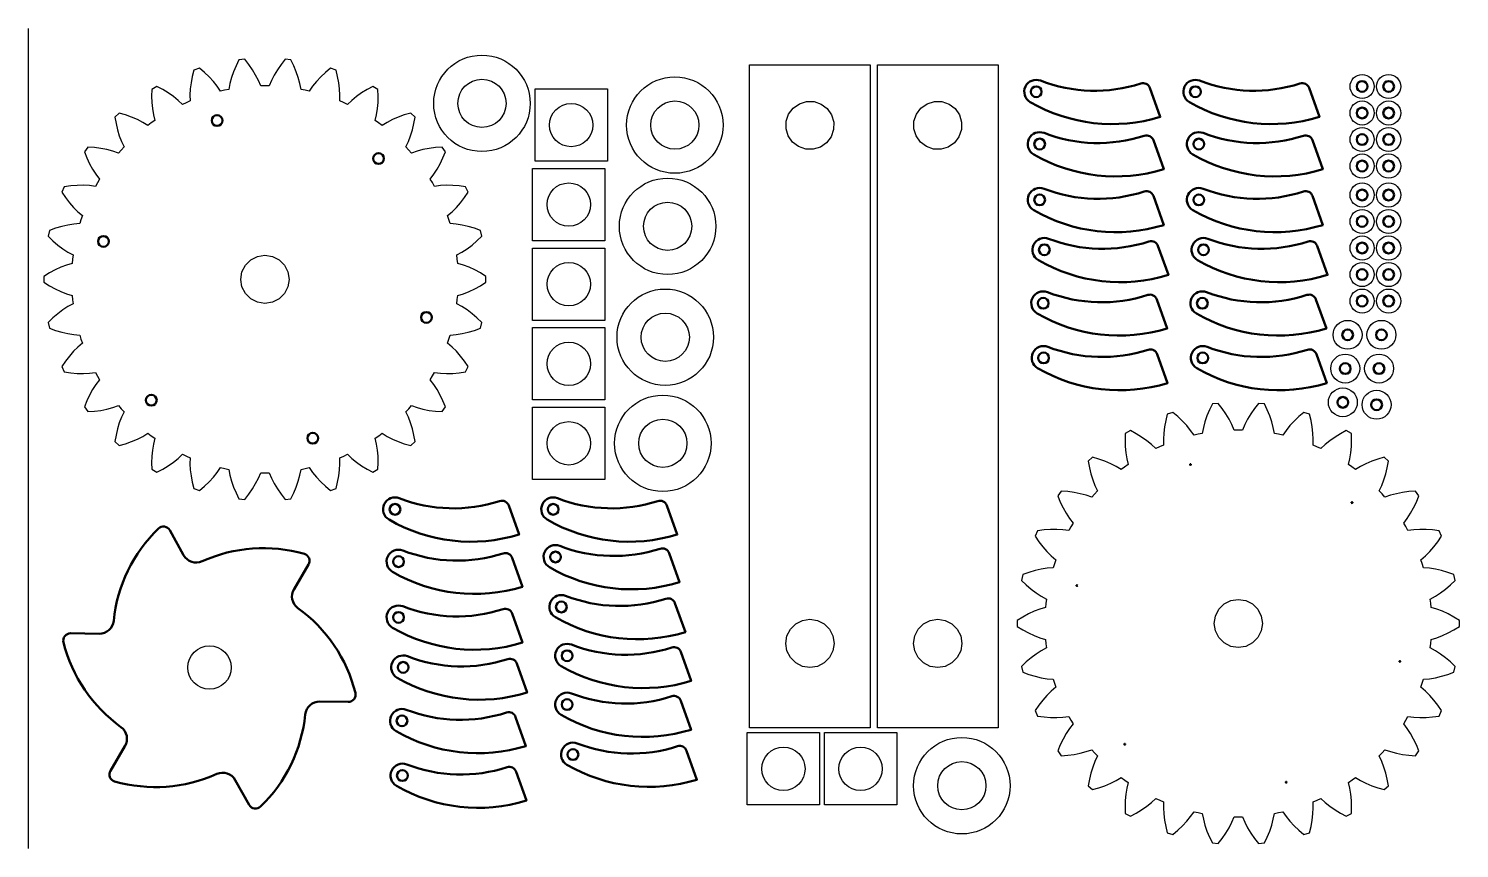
# Model space of a CAD drawing. Header units: inches. Extents: x 0 to 297, y 0 to 170.
import ezdxf

# ---------------------------------------------------------------- set-up
doc = ezdxf.new("R2010")
doc.units = ezdxf.units.IN
doc.header["$MEASUREMENT"] = 0
doc.layers.add('PDF_Visible', color=7, linetype='Continuous')

msp = doc.modelspace()

# ---------------------------------------------------------------- linework, layer by layer
msp.add_line((0, 0), (0, 170))
for points in [[(92.5, 119.96), (91.32, 120.51), (90.15, 120.97), (88.97, 121.32), (88.88, 122.22), (88.79, 123.06), (89.86, 123.65), (90.92, 124.34), (91.96, 125.12), (92.97, 125.99), (93.96, 126.94), (93.7, 128.12), (92.42, 128.59), (91.14, 128.96), (89.88, 129.26), (88.63, 129.46), (87.41, 129.56), (87.14, 130.42), (86.86, 131.23), (87.8, 132.03), (88.69, 132.92), (89.54, 133.9), (90.35, 134.96), (91.12, 136.09), (90.62, 137.2), (89.27, 137.38), (87.94, 137.49), (86.64, 137.51), (85.38, 137.45), (84.16, 137.29), (83.72, 138.07), (83.29, 138.81), (84.03, 139.79), (84.72, 140.85), (85.35, 141.98), (85.92, 143.18), (86.44, 144.45), (85.72, 145.43), (84.36, 145.33), (83.04, 145.16), (81.76, 144.91), (80.54, 144.59), (79.39, 144.18), (78.79, 144.85), (78.21, 145.48), (78.74, 146.59), (79.19, 147.77), (79.57, 149.01), (79.88, 150.31), (80.12, 151.65), (79.22, 152.47), (77.9, 152.09), (76.65, 151.64), (75.45, 151.13), (74.33, 150.56), (73.28, 149.92), (72.56, 150.46), (71.86, 150.96), (72.14, 152.15), (72.34, 153.4), (72.45, 154.69), (72.48, 156.02), (72.44, 157.39), (71.39, 158), (70.19, 157.35), (69.05, 156.65), (67.99, 155.91), (67, 155.12), (66.11, 154.27), (65.29, 154.65), (64.51, 154.99), (64.54, 156.22), (64.47, 157.48), (64.31, 158.76), (64.07, 160.07), (63.74, 161.4), (62.59, 161.78), (61.54, 160.89), (60.57, 159.98), (59.69, 159.03), (58.89, 158.05), (58.19, 157.04), (57.32, 157.24), (56.48, 157.4), (56.25, 158.61), (55.92, 159.83), (55.5, 161.06), (54.99, 162.29), (54.39, 163.52), (53.19, 163.64), (52.35, 162.56), (51.59, 161.47), (50.93, 160.36), (50.35, 159.23), (49.88, 158.1), (48.98, 158.11), (48.12, 158.1), (47.65, 159.23), (47.07, 160.36), (46.41, 161.47), (45.65, 162.56), (44.81, 163.64), (43.61, 163.52), (43.01, 162.29), (42.5, 161.06), (42.08, 159.83), (41.75, 158.61), (41.52, 157.4), (40.64, 157.23), (39.81, 157.04), (39.11, 158.05), (38.31, 159.03), (37.43, 159.98), (36.46, 160.89), (35.41, 161.78), (34.26, 161.4), (33.93, 160.07), (33.69, 158.76), (33.53, 157.48), (33.46, 156.22), (33.49, 154.99), (32.67, 154.63), (31.89, 154.27), (31, 155.12), (30.01, 155.91), (28.95, 156.65), (27.81, 157.35), (26.61, 158), (25.56, 157.39), (25.51, 156.02), (25.55, 154.69), (25.66, 153.4), (25.86, 152.15), (26.14, 150.96), (25.41, 150.43), (24.72, 149.92), (23.67, 150.56), (22.55, 151.13), (21.35, 151.64), (20.1, 152.09), (18.78, 152.47), (17.88, 151.65), (18.12, 150.31), (18.43, 149.01), (18.81, 147.77), (19.26, 146.59), (19.79, 145.48), (19.18, 144.82), (18.61, 144.18), (17.46, 144.59), (16.24, 144.91), (14.96, 145.16), (13.64, 145.33), (12.28, 145.43), (11.56, 144.45), (12.08, 143.18), (12.65, 141.98), (13.28, 140.85), (13.97, 139.79), (14.71, 138.81), (14.26, 138.03), (13.84, 137.29), (12.62, 137.45), (11.36, 137.51), (10.06, 137.49), (8.73, 137.38), (7.38, 137.2), (6.88, 136.09), (7.65, 134.96), (8.46, 133.9), (9.31, 132.92), (10.2, 132.03), (11.14, 131.23), (10.85, 130.37), (10.59, 129.56), (9.37, 129.46), (8.12, 129.26), (6.86, 128.96), (5.58, 128.59), (4.3, 128.12), (4.04, 126.94), (5.03, 125.99), (6.04, 125.12), (7.08, 124.34), (8.14, 123.65), (9.21, 123.06), (9.11, 122.17), (9.03, 121.32), (7.85, 120.97), (6.68, 120.51), (5.5, 119.96), (4.33, 119.33), (3.17, 118.61), (3.17, 117.39), (4.33, 116.67), (5.5, 116.04), (6.68, 115.49), (7.85, 115.03), (9.03, 114.68), (9.12, 113.78), (9.21, 112.94), (8.14, 112.35), (7.08, 111.66), (6.04, 110.88), (5.03, 110.01), (4.04, 109.06), (4.3, 107.88), (5.58, 107.41), (6.86, 107.04), (8.12, 106.74), (9.37, 106.54), (10.59, 106.44), (10.86, 105.58), (11.14, 104.77), (10.2, 103.97), (9.31, 103.08), (8.46, 102.1), (7.65, 101.04), (6.88, 99.91), (7.38, 98.8), (8.73, 98.62), (10.06, 98.51), (11.36, 98.49), (12.62, 98.55), (13.84, 98.71), (14.28, 97.93), (14.71, 97.19), (13.97, 96.21), (13.28, 95.15), (12.65, 94.02), (12.08, 92.82), (11.56, 91.55), (12.28, 90.57), (13.64, 90.67), (14.96, 90.84), (16.24, 91.09), (17.46, 91.41), (18.61, 91.82), (19.21, 91.15), (19.79, 90.52), (19.26, 89.41), (18.81, 88.23), (18.43, 86.99), (18.12, 85.69), (17.88, 84.35), (18.78, 83.53), (20.1, 83.91), (21.35, 84.36), (22.55, 84.87), (23.67, 85.44), (24.72, 86.08), (25.44, 85.54), (26.14, 85.04), (25.86, 83.85), (25.66, 82.6), (25.55, 81.31), (25.51, 79.98), (25.56, 78.61), (26.61, 78), (27.81, 78.65), (28.95, 79.35), (30.01, 80.09), (31, 80.88), (31.89, 81.73), (32.71, 81.35), (33.49, 81.01), (33.46, 79.78), (33.53, 78.52), (33.69, 77.24), (33.93, 75.93), (34.26, 74.6), (35.41, 74.22), (36.46, 75.11), (37.43, 76.02), (38.31, 76.97), (39.11, 77.95), (39.81, 78.96), (40.68, 78.76), (41.52, 78.6), (41.75, 77.39), (42.08, 76.17), (42.5, 74.94), (43.01, 73.71), (43.61, 72.48), (44.81, 72.36), (45.65, 73.44), (46.41, 74.53), (47.07, 75.64), (47.65, 76.77), (48.12, 77.9), (49.02, 77.89), (49.88, 77.9), (50.35, 76.77), (50.93, 75.64), (51.59, 74.53), (52.35, 73.44), (53.19, 72.36), (54.39, 72.48), (54.99, 73.71), (55.5, 74.94), (55.92, 76.17), (56.25, 77.39), (56.48, 78.6), (57.36, 78.77), (58.19, 78.96), (58.89, 77.95), (59.69, 76.97), (60.57, 76.02), (61.54, 75.11), (62.59, 74.22), (63.74, 74.6), (64.07, 75.93), (64.31, 77.24), (64.47, 78.52), (64.54, 79.78), (64.51, 81.01), (65.33, 81.37), (66.11, 81.73), (67, 80.88), (67.99, 80.09), (69.05, 79.35), (70.19, 78.65), (71.39, 78), (72.44, 78.61), (72.48, 79.98), (72.45, 81.31), (72.34, 82.6), (72.14, 83.85), (71.86, 85.04), (72.59, 85.57), (73.28, 86.08), (74.33, 85.44), (75.45, 84.87), (76.65, 84.36), (77.9, 83.91), (79.22, 83.53), (80.12, 84.35), (79.88, 85.69), (79.57, 86.99), (79.19, 88.23), (78.74, 89.41), (78.21, 90.52), (78.82, 91.18), (79.39, 91.82), (80.54, 91.41), (81.76, 91.09), (83.04, 90.84), (84.36, 90.67), (85.72, 90.57), (86.44, 91.55), (85.92, 92.82), (85.35, 94.02), (84.72, 95.15), (84.03, 96.21), (83.29, 97.19), (83.74, 97.97), (84.16, 98.71), (85.38, 98.55), (86.64, 98.49), (87.94, 98.51), (89.27, 98.62), (90.62, 98.8), (91.12, 99.91), (90.35, 101.04), (89.54, 102.1), (88.69, 103.08), (87.8, 103.97), (86.86, 104.77), (87.15, 105.63), (87.41, 106.44), (88.63, 106.54), (89.88, 106.74), (91.14, 107.04), (92.42, 107.41), (93.7, 107.88), (93.96, 109.06), (92.97, 110.01), (91.96, 110.88), (90.92, 111.66), (89.86, 112.35), (88.79, 112.94), (88.89, 113.83), (88.97, 114.68), (90.15, 115.03), (91.32, 115.49), (92.5, 116.04), (93.67, 116.67), (94.83, 117.39), (94.83, 118.61), (93.67, 119.33)], [(149.5, 162.5), (174.5, 162.5), (174.5, 25), (149.5, 25)], [(176, 162.5), (201, 162.5), (201, 25), (176, 25)], [(105, 157.5), (120, 157.5), (120, 142.5), (105, 142.5)], [(166.41, 147.59), (165.47, 146.34), (164.19, 145.44), (162.7, 144.99), (161.13, 145.01), (159.65, 145.52), (158.4, 146.46), (157.51, 147.75), (157.05, 149.24), (157.08, 150.81), (157.59, 152.28), (158.53, 153.53), (159.81, 154.43), (161.3, 154.89), (162.87, 154.86), (164.35, 154.35), (165.6, 153.41), (166.49, 152.13), (166.95, 150.63), (166.92, 149.07)], [(192.91, 147.59), (191.97, 146.34), (190.69, 145.44), (189.2, 144.99), (187.63, 145.01), (186.15, 145.52), (184.9, 146.46), (184.01, 147.75), (183.55, 149.24), (183.58, 150.81), (184.09, 152.28), (185.03, 153.53), (186.31, 154.43), (187.8, 154.89), (189.37, 154.86), (190.85, 154.35), (192.1, 153.41), (192.99, 152.13), (193.45, 150.63), (193.42, 149.07)], [(104.5, 141), (119.5, 141), (119.5, 126), (104.5, 126)], [(53.05, 115.06), (51.94, 113.95), (50.55, 113.24), (49, 113), (47.45, 113.24), (46.06, 113.95), (44.95, 115.06), (44.24, 116.45), (44, 118), (44.24, 119.55), (44.95, 120.94), (46.06, 122.05), (47.45, 122.76), (49, 123), (50.55, 122.76), (51.94, 122.05), (53.05, 120.94), (53.76, 119.55), (54, 118), (53.76, 116.45)], [(104.5, 124.5), (119.5, 124.5), (119.5, 109.5), (104.5, 109.5)], [(104.5, 108), (119.5, 108), (119.5, 93), (104.5, 93)], [(294.33, 48.61), (293.16, 49.16), (291.98, 49.61), (290.8, 49.96), (290.72, 50.86), (290.62, 51.71), (291.7, 52.3), (292.75, 52.99), (293.79, 53.77), (294.8, 54.63), (295.79, 55.58), (295.54, 56.77), (294.25, 57.23), (292.97, 57.61), (291.71, 57.9), (290.46, 58.1), (289.24, 58.2), (288.97, 59.06), (288.7, 59.87), (289.63, 60.67), (290.52, 61.57), (291.37, 62.54), (292.18, 63.6), (292.95, 64.73), (292.46, 65.84), (291.1, 66.03), (289.77, 66.13), (288.48, 66.15), (287.21, 66.09), (286, 65.93), (285.55, 66.72), (285.12, 67.45), (285.86, 68.43), (286.55, 69.49), (287.18, 70.63), (287.75, 71.83), (288.27, 73.09), (287.56, 74.08), (286.19, 73.98), (284.87, 73.8), (283.6, 73.55), (282.38, 73.23), (281.22, 72.82), (280.62, 73.5), (280.04, 74.13), (280.57, 75.24), (281.02, 76.42), (281.4, 77.66), (281.71, 78.95), (281.95, 80.3), (281.05, 81.11), (279.74, 80.73), (278.48, 80.29), (277.29, 79.78), (276.16, 79.21), (275.11, 78.57), (274.39, 79.11), (273.69, 79.6), (273.97, 80.8), (274.17, 82.04), (274.28, 83.34), (274.32, 84.67), (274.27, 86.03), (273.22, 86.64), (272.02, 85.99), (270.88, 85.3), (269.82, 84.55), (268.84, 83.76), (267.94, 82.92), (267.12, 83.29), (266.34, 83.63), (266.37, 84.86), (266.3, 86.12), (266.14, 87.41), (265.9, 88.72), (265.57, 90.05), (264.42, 90.42), (263.37, 89.54), (262.41, 88.62), (261.52, 87.67), (260.73, 86.69), (260.03, 85.68), (259.15, 85.88), (258.31, 86.05), (258.08, 87.26), (257.75, 88.47), (257.33, 89.7), (256.82, 90.93), (256.23, 92.16), (255.02, 92.29), (254.18, 91.21), (253.43, 90.11), (252.76, 89), (252.18, 87.88), (251.71, 86.74), (250.81, 86.75), (249.96, 86.74), (249.48, 87.88), (248.91, 89), (248.24, 90.11), (247.48, 91.21), (246.65, 92.29), (245.44, 92.16), (244.84, 90.93), (244.33, 89.7), (243.91, 88.47), (243.58, 87.26), (243.35, 86.05), (242.47, 85.87), (241.64, 85.68), (240.94, 86.69), (240.14, 87.67), (239.26, 88.62), (238.29, 89.54), (237.25, 90.42), (236.09, 90.05), (235.77, 88.72), (235.52, 87.41), (235.36, 86.12), (235.3, 84.86), (235.32, 83.63), (234.5, 83.27), (233.72, 82.92), (232.83, 83.76), (231.85, 84.55), (230.78, 85.3), (229.65, 85.99), (228.44, 86.64), (227.39, 86.03), (227.35, 84.67), (227.38, 83.34), (227.5, 82.04), (227.69, 80.8), (227.97, 79.6), (227.24, 79.08), (226.55, 78.57), (225.5, 79.21), (224.38, 79.78), (223.18, 80.29), (221.93, 80.73), (220.62, 81.11), (219.71, 80.3), (219.96, 78.95), (220.27, 77.66), (220.65, 76.42), (221.1, 75.24), (221.62, 74.13), (221.01, 73.46), (220.45, 72.82), (219.29, 73.23), (218.07, 73.55), (216.79, 73.8), (215.47, 73.98), (214.11, 74.08), (213.4, 73.09), (213.91, 71.83), (214.49, 70.63), (215.11, 69.49), (215.8, 68.43), (216.55, 67.45), (216.09, 66.68), (215.67, 65.93), (214.45, 66.09), (213.19, 66.15), (211.89, 66.13), (210.56, 66.03), (209.21, 65.84), (208.72, 64.73), (209.48, 63.6), (210.29, 62.54), (211.15, 61.57), (212.04, 60.67), (212.97, 59.87), (212.68, 59.02), (212.43, 58.2), (211.2, 58.1), (209.96, 57.9), (208.69, 57.61), (207.41, 57.23), (206.13, 56.77), (205.88, 55.58), (206.86, 54.63), (207.87, 53.77), (208.91, 52.99), (209.97, 52.3), (211.05, 51.71), (210.94, 50.81), (210.86, 49.96), (209.69, 49.61), (208.51, 49.16), (207.33, 48.61), (206.16, 47.97), (205, 47.25), (205, 46.04), (206.16, 45.32), (207.33, 44.68), (208.51, 44.13), (209.69, 43.68), (210.86, 43.33), (210.95, 42.43), (211.05, 41.58), (209.97, 40.99), (208.91, 40.3), (207.87, 39.52), (206.86, 38.66), (205.88, 37.71), (206.13, 36.52), (207.41, 36.06), (208.69, 35.68), (209.96, 35.39), (211.2, 35.19), (212.43, 35.09), (212.7, 34.23), (212.97, 33.42), (212.04, 32.62), (211.15, 31.72), (210.29, 30.75), (209.48, 29.69), (208.72, 28.56), (209.21, 27.45), (210.56, 27.26), (211.89, 27.16), (213.19, 27.14), (214.45, 27.2), (215.67, 27.36), (216.11, 26.57), (216.55, 25.84), (215.8, 24.86), (215.11, 23.8), (214.49, 22.66), (213.91, 21.46), (213.4, 20.2), (214.11, 19.21), (215.47, 19.31), (216.79, 19.49), (218.07, 19.74), (219.29, 20.06), (220.45, 20.47), (221.04, 19.79), (221.62, 19.16), (221.1, 18.05), (220.65, 16.87), (220.27, 15.63), (219.96, 14.34), (219.71, 12.99), (220.62, 12.18), (221.93, 12.56), (223.18, 13), (224.38, 13.51), (225.5, 14.08), (226.55, 14.72), (227.28, 14.18), (227.97, 13.69), (227.69, 12.49), (227.5, 11.25), (227.38, 9.95), (227.35, 8.62), (227.39, 7.26), (228.44, 6.65), (229.65, 7.29), (230.78, 7.99), (231.85, 8.73), (232.83, 9.53), (233.72, 10.37), (234.54, 10), (235.32, 9.66), (235.3, 8.43), (235.36, 7.17), (235.52, 5.88), (235.77, 4.57), (236.09, 3.24), (237.25, 2.87), (238.29, 3.75), (239.26, 4.67), (240.14, 5.62), (240.94, 6.6), (241.64, 7.61), (242.52, 7.41), (243.35, 7.24), (243.58, 6.03), (243.91, 4.81), (244.33, 3.59), (244.84, 2.36), (245.44, 1.13), (246.65, 1), (247.48, 2.08), (248.24, 3.18), (248.91, 4.29), (249.48, 5.41), (249.96, 6.55), (250.86, 6.54), (251.71, 6.55), (252.18, 5.41), (252.76, 4.29), (253.43, 3.18), (254.18, 2.08), (255.02, 1), (256.23, 1.13), (256.82, 2.36), (257.33, 3.59), (257.75, 4.81), (258.08, 6.03), (258.31, 7.24), (259.19, 7.42), (260.03, 7.61), (260.73, 6.6), (261.52, 5.62), (262.41, 4.67), (263.37, 3.75), (264.42, 2.87), (265.57, 3.24), (265.9, 4.57), (266.14, 5.88), (266.3, 7.17), (266.37, 8.43), (266.34, 9.66), (267.17, 10.02), (267.94, 10.37), (268.84, 9.53), (269.82, 8.73), (270.88, 7.99), (272.02, 7.29), (273.22, 6.65), (274.27, 7.26), (274.32, 8.62), (274.28, 9.95), (274.17, 11.25), (273.97, 12.49), (273.69, 13.69), (274.43, 14.21), (275.11, 14.72), (276.16, 14.08), (277.29, 13.51), (278.48, 13), (279.74, 12.56), (281.05, 12.18), (281.95, 12.99), (281.71, 14.34), (281.4, 15.63), (281.02, 16.87), (280.57, 18.05), (280.04, 19.16), (280.65, 19.83), (281.22, 20.47), (282.38, 20.06), (283.6, 19.74), (284.87, 19.49), (286.19, 19.31), (287.56, 19.21), (288.27, 20.2), (287.75, 21.46), (287.18, 22.66), (286.55, 23.8), (285.86, 24.86), (285.12, 25.84), (285.58, 26.61), (286, 27.36), (287.21, 27.2), (288.48, 27.14), (289.77, 27.16), (291.1, 27.26), (292.46, 27.45), (292.95, 28.56), (292.18, 29.69), (291.37, 30.75), (290.52, 31.72), (289.63, 32.62), (288.7, 33.42), (288.98, 34.27), (289.24, 35.09), (290.46, 35.19), (291.71, 35.39), (292.97, 35.68), (294.25, 36.06), (295.54, 36.52), (295.79, 37.71), (294.8, 38.66), (293.79, 39.52), (292.75, 40.3), (291.7, 40.99), (290.62, 41.58), (290.72, 42.48), (290.8, 43.33), (291.98, 43.68), (293.16, 44.13), (294.33, 44.68), (295.5, 45.32), (296.67, 46.04), (296.67, 47.25), (295.5, 47.97)], [(104.5, 91.5), (119.5, 91.5), (119.5, 76.5), (104.5, 76.5)], [(254.88, 43.71), (253.77, 42.6), (252.38, 41.89), (250.83, 41.64), (249.29, 41.89), (247.89, 42.6), (246.79, 43.71), (246.08, 45.1), (245.83, 46.64), (246.08, 48.19), (246.79, 49.58), (247.89, 50.69), (249.29, 51.4), (250.83, 51.64), (252.38, 51.4), (253.77, 50.69), (254.88, 49.58), (255.59, 48.19), (255.83, 46.64), (255.59, 45.1)], [(166.05, 39.57), (164.94, 38.46), (163.55, 37.75), (162, 37.51), (160.45, 37.75), (159.06, 38.46), (157.95, 39.57), (157.24, 40.96), (157, 42.51), (157.24, 44.05), (157.95, 45.45), (159.06, 46.55), (160.45, 47.26), (162, 47.51), (163.55, 47.26), (164.94, 46.55), (166.05, 45.45), (166.76, 44.05), (167, 42.51), (166.76, 40.96)], [(192.55, 39.57), (191.44, 38.46), (190.05, 37.75), (188.5, 37.51), (186.95, 37.75), (185.56, 38.46), (184.45, 39.57), (183.74, 40.96), (183.5, 42.51), (183.74, 44.05), (184.45, 45.45), (185.56, 46.55), (186.95, 47.26), (188.5, 47.51), (190.05, 47.26), (191.44, 46.55), (192.55, 45.45), (193.26, 44.05), (193.5, 42.51), (193.26, 40.96)], [(149, 24), (164, 24), (164, 9), (149, 9)], [(165, 24), (180, 24), (180, 9), (165, 9)]]:
    msp.add_lwpolyline(points, close=True)
for centre, radius in [((94, 154.5), 10), ((276.5, 158), 2.5), ((282, 158), 2.5), ((94, 154.5), 5), ((134, 150), 10), ((112.5, 150), 4.5), ((134, 150), 5), ((276.5, 152.5), 2.5), ((282, 152.5), 2.5), ((276.5, 147), 2.5), ((282, 147), 2.5), ((276.5, 141.5), 2.5), ((282, 141.5), 2.5), ((112, 133.5), 4.5), ((132.5, 129), 10), ((276.5, 135.5), 2.5), ((282, 135.5), 2.5), ((132.5, 129), 5), ((276.5, 130), 2.5), ((282, 130), 2.5), ((276.5, 124.5), 2.5), ((282, 124.5), 2.5), ((112, 117), 4.5), ((276.5, 119), 2.5), ((282, 119), 2.5), ((132, 106), 10), ((276.5, 113.5), 2.5), ((282, 113.5), 2.5), ((132, 106), 5), ((273.5, 106.5), 3), ((280.5, 106.5), 3), ((112, 100.5), 4.5), ((273, 99.5), 3), ((280, 99.5), 3), ((272.5, 92.5), 3), ((279.5, 92), 3), ((131.5, 84), 10), ((131.5, 84), 5), ((112, 84), 4.5), ((37.5, 37.5), 4.5), ((156.5, 16.5), 4.5), ((172.5, 16.5), 4.5), ((193.5, 13), 10), ((193.5, 13), 5)]:
    msp.add_circle(centre, radius)
at = {"layer": 'PDF_Visible', "lineweight": 50}
for points in [[(230.61, 158.62, -0.40573), (232.49, 157.7), (234.63, 151.69, -0.208648), (207.68, 154.77, -0.925253), (209.81, 159.21, 0.172579)], [(263.61, 158.62, -0.40573), (265.49, 157.7), (267.63, 151.69, -0.208648), (240.68, 154.77, -0.925253), (242.81, 159.21, 0.172579)], [(231.33, 147.78, -0.40573), (233.21, 146.85), (235.35, 140.84, -0.208648), (208.4, 143.92, -0.925253), (210.54, 148.36, 0.172579)], [(264.33, 147.78, -0.40573), (266.21, 146.85), (268.35, 140.84, -0.208648), (241.4, 143.92, -0.925253), (243.54, 148.36, 0.172579)], [(231.33, 136.21, -0.40573), (233.21, 135.29), (235.35, 129.27, -0.208648), (208.4, 132.36, -0.925253), (210.54, 136.8, 0.172579)], [(264.33, 136.21, -0.40573), (266.21, 135.29), (268.35, 129.27, -0.208648), (241.4, 132.36, -0.925253), (243.54, 136.8, 0.172579)], [(232.3, 125.85, -0.40573), (234.17, 124.92), (236.32, 118.91, -0.208648), (209.37, 121.99, -0.925253), (211.5, 126.43, 0.172579)], [(265.3, 125.85, -0.40573), (267.17, 124.92), (269.32, 118.91, -0.208648), (242.37, 121.99, -0.925253), (244.5, 126.43, 0.172579)], [(232.06, 114.76, -0.40573), (233.93, 113.84), (236.08, 107.83, -0.208648), (209.13, 110.91, -0.925253), (211.26, 115.35, 0.172579)], [(265.06, 114.76, -0.40573), (266.93, 113.84), (269.08, 107.83, -0.208648), (242.13, 110.91, -0.925253), (244.26, 115.35, 0.172579)], [(232.14, 103.42, -0.40573), (234.02, 102.5), (236.16, 96.49, -0.208648), (209.21, 99.57, -0.925253), (211.35, 104.01, 0.172579)], [(265.14, 103.42, -0.40573), (267.02, 102.5), (269.16, 96.49, -0.208648), (242.21, 99.57, -0.925253), (244.35, 104.01, 0.172579)], [(97.66, 72.03, -0.40573), (99.54, 71.1), (101.68, 65.09, -0.208648), (74.73, 68.18, -0.925253), (76.86, 72.61, 0.172579)], [(130.46, 72.03, -0.40573), (132.33, 71.1), (134.48, 65.09, -0.208648), (107.53, 68.18, -0.925253), (109.66, 72.61, 0.172579)], [(7.24, 42.73, -0.492738), (8.71, 44.6), (14.62, 44.51, 0.388582), (17.64, 47.21, -0.176407), (26.91, 66.32, -0.492738), (29.26, 65.97), (32.14, 60.82, 0.388607), (35.99, 59.55, -0.176407), (57.17, 61.07, -0.492738), (58.05, 58.86), (55.03, 53.79, 0.388607), (55.85, 49.83, -0.176407), (67.76, 32.24, -0.492738), (66.29, 30.38), (60.39, 30.46, 0.388582), (57.36, 27.77, -0.176407), (48.09, 8.66, -0.492738), (45.74, 9), (42.86, 14.15, 0.388612), (39.01, 15.43, -0.176407), (17.83, 13.9, -0.492738), (16.95, 16.11), (19.97, 21.18, 0.388607), (19.15, 25.15, -0.176407)], [(130.94, 62.15, -0.40573), (132.82, 61.22), (134.96, 55.21, -0.208648), (108.01, 58.29, -0.925253), (110.14, 62.73, 0.172579)], [(98.39, 61.18, -0.40573), (100.26, 60.26), (102.4, 54.25, -0.208648), (75.46, 57.33, -0.925253), (77.59, 61.77, 0.172579)], [(132.15, 51.78, -0.40573), (134.02, 50.86), (136.17, 44.85, -0.208648), (109.22, 47.93, -0.925253), (111.35, 52.37, 0.172579)], [(98.39, 49.62, -0.40573), (100.26, 48.69), (102.4, 42.68, -0.208648), (75.46, 45.76, -0.925253), (77.59, 50.2, 0.172579)], [(133.35, 41.66, -0.40573), (135.23, 40.74), (137.37, 34.73, -0.208648), (110.42, 37.81, -0.925253), (112.56, 42.25, 0.172579)], [(99.35, 39.25, -0.40573), (101.23, 38.33), (103.37, 32.32, -0.208648), (76.42, 35.4, -0.925253), (78.55, 39.84, 0.172579)], [(133.35, 31.54, -0.40573), (135.23, 30.62), (137.37, 24.61, -0.208648), (110.42, 27.69, -0.925253), (112.56, 32.13, 0.172579)], [(99.11, 28.17, -0.40573), (100.98, 27.24), (103.13, 21.23, -0.208648), (76.18, 24.32, -0.925253), (78.31, 28.75, 0.172579)], [(134.56, 21.18, -0.40573), (136.43, 20.26), (138.58, 14.24, -0.208648), (111.63, 17.33, -0.925253), (113.76, 21.77, 0.172579)], [(99.2, 16.83, -0.40573), (101.07, 15.91), (103.21, 9.9, -0.208648), (76.27, 12.98, -0.925253), (78.4, 17.42, 0.172579)]]:
    msp.add_lwpolyline(points, format="xyb", close=True, dxfattribs=at)
for centre, radius in [((208.92, 156.91), 1.12), ((241.92, 156.91), 1.12), ((276.5, 158), 1.12), ((282, 158), 1.12), ((39.08, 150.94), 1.12), ((276.5, 152.5), 1.12), ((282, 152.5), 1.12), ((209.64, 146.06), 1.12), ((242.64, 146.06), 1.12), ((276.5, 147), 1.12), ((282, 147), 1.12), ((72.56, 143.06), 1.12), ((276.5, 141.5), 1.12), ((282, 141.5), 1.12), ((276.5, 135.5), 1.12), ((282, 135.5), 1.12), ((209.64, 134.49), 1.12), ((242.64, 134.49), 1.12), ((276.5, 130), 1.12), ((282, 130), 1.12), ((15.52, 125.87), 1.12), ((210.61, 124.13), 1.12), ((243.61, 124.13), 1.12), ((276.5, 124.5), 1.12), ((282, 124.5), 1.12), ((276.5, 119), 1.12), ((282, 119), 1.12), ((210.37, 113.05), 1.12), ((243.37, 113.05), 1.12), ((276.5, 113.5), 1.12), ((282, 113.5), 1.12), ((82.48, 110.11), 1.12), ((273.5, 106.5), 1.12), ((280.5, 106.5), 1.12), ((210.45, 101.71), 1.12), ((243.45, 101.71), 1.12), ((273, 99.5), 1.12), ((280, 99.5), 1.12), ((25.44, 92.94), 1.12), ((272.5, 92.5), 1.12), ((279.5, 92), 1.12), ((58.92, 85.06), 1.12), ((240.91, 79.58), 0.1), ((75.97, 70.31), 1.12), ((108.77, 70.31), 1.12), ((274.4, 71.7), 0.1), ((76.7, 59.47), 1.12), ((109.25, 60.43), 1.12), ((217.35, 54.51), 0.1), ((110.46, 50.07), 1.12), ((76.7, 47.9), 1.12), ((77.66, 37.54), 1.12), ((111.66, 39.95), 1.12), ((284.32, 38.76), 0.1), ((111.66, 29.83), 1.12), ((77.42, 26.45), 1.12), ((227.27, 21.59), 0.1), ((112.87, 19.46), 1.12), ((77.5, 15.11), 1.12), ((260.75, 13.71), 0.1)]:
    msp.add_circle(centre, radius, dxfattribs=at)

doc.saveas('drawing.dxf')
